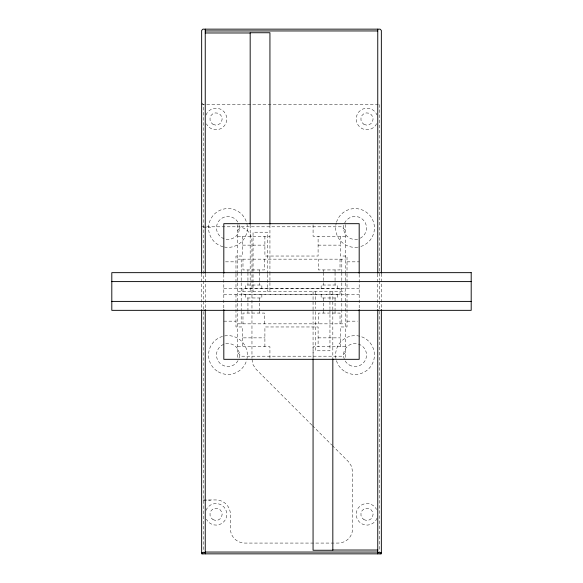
<?xml version="1.0" encoding="UTF-8"?>
<svg xmlns="http://www.w3.org/2000/svg" width="583" height="583" viewBox="0 0 583 583"><rect width="100%" height="100%" fill="white"/><g stroke="black" fill="none" stroke-linecap="round" stroke-linejoin="round"><path stroke-width="0.44" stroke-dasharray="2.92 2.19" d="M235.977 273.478L235.977 256.032L242.623 256.032L242.637 236.261M264.893 346.739L264.908 326.968L318.092 326.968L318.107 346.739M264.893 236.261L264.908 256.032L318.092 256.032L318.107 236.261M340.363 346.739L340.377 326.968L347.023 326.968L347.023 309.522M237.594 230.402L241.187 226.809L341.813 226.809L345.406 230.402M345.406 352.598L341.813 356.191L241.187 356.191L237.594 352.598M201.652 104.619L380.437 104.619M201.652 226.809L237.594 226.809A14.378 14.378 0 0 1 251.965 241.187L251.965 358.312M203.452 227.53L210.638 227.53M237.609 236.261L269.922 236.261M345.391 236.261L313.078 236.261L313.078 224.579M242.623 245.137L264.908 245.137M318.092 245.137L340.377 245.137L340.377 256.032L347.023 256.032L347.023 273.478M237.594 259.158L345.406 259.158M225.548 261.84L235.977 261.84M347.023 261.84L359.186 261.84M223.814 288.687L359.186 288.687M237.594 291.5L345.406 291.5M223.814 294.313L359.186 294.313M223.814 321.16L235.977 321.16M347.023 321.16L357.452 321.16M237.594 323.842L345.406 323.842M235.977 309.522L235.977 326.968L242.623 326.968L242.623 337.863L264.908 337.863M318.092 337.863L340.377 337.863M237.609 346.739L269.922 346.739L269.922 358.421M345.391 346.739L313.078 346.739L313.078 357.517M203.452 499.944L216.031 499.944A14.378 14.378 0 0 1 230.402 514.315L230.402 528.694A14.378 14.378 0 0 0 244.78 543.072L338.22 543.072A14.378 14.378 0 0 0 352.598 528.694L352.598 471.756L351.498 466.254L348.386 461.59L332.376 445.58M203.452 500.659L210.638 500.659M201.652 102.827L203.452 104.619L203.452 552.05M311.883 425.094L256.177 369.382L253.058 364.718L251.965 359.223M312.524 425.736L331.734 444.946M340.363 236.261L340.377 245.137M242.623 337.863L242.637 346.739M381.348 273.762L381.348 309.23M379.548 104.619L379.548 280.139M379.548 281.05L379.548 300.143M379.548 301.054L379.548 552.05M377.755 274.025L377.755 308.793M359.186 274.367L359.186 308.633M347.023 274.17L347.023 288.687M347.023 294.313L347.023 308.83M345.391 224.579L345.406 271.736M345.406 272.633L345.391 358.421M341.813 259.158L341.813 271.736M341.813 272.633L341.813 308.567M341.813 309.471L341.813 323.842M340.02 259.158L340.02 269.936L318.456 269.936L318.456 259.158M340.02 323.842L340.02 313.064L318.456 313.064L318.456 323.842M337.324 288.621L337.324 285.029L321.146 285.029L321.146 288.621M337.324 294.379L337.324 297.971L321.146 297.971L321.146 294.379M335.057 269.936L335.057 271.714M335.057 272.604L335.057 285.029M335.057 297.971L335.057 310.396M335.057 311.286L335.057 313.064M332.827 291.5L332.827 310.615M332.827 311.475L332.827 357.955M329.956 291.5L329.956 308.567M329.956 309.471L329.956 350.798L315.578 350.798L315.578 309.471M323.412 269.936L323.412 271.714M323.412 272.604L323.412 285.029M323.412 297.971L323.412 310.396M323.412 311.286L323.412 313.064M315.578 291.5L315.578 308.567M313.064 291.5L313.064 310.615M313.064 311.475L313.064 357.955M269.936 225.045L269.936 271.525M269.936 272.385L269.936 291.5M267.422 273.529L267.422 232.202L253.044 232.202L253.044 273.529M267.422 274.433L267.422 291.5M264.544 259.158L264.544 269.936L242.98 269.936L242.98 259.158M264.544 323.842L264.544 313.064L242.98 313.064L242.98 323.842M261.854 288.621L261.854 285.029L245.676 285.029L245.676 288.621M261.854 294.379L261.854 297.971L245.676 297.971L245.676 294.379M259.588 269.936L259.588 271.714M259.588 272.604L259.588 285.029M259.588 297.971L259.588 310.396M259.588 311.286L259.588 313.064M253.044 274.433L253.044 291.5M250.173 225.045L250.173 271.525M250.173 272.385L250.173 291.5M247.943 269.936L247.943 271.714M247.943 272.604L247.943 285.029M247.943 297.971L247.943 310.396M247.943 311.286L247.943 313.064M241.187 259.158L241.187 271.736M241.187 272.633L241.187 310.367M241.187 311.264L241.187 323.842M237.609 224.579L237.594 271.736M237.594 272.633L237.609 358.421M235.977 274.17L235.977 288.687M235.977 294.313L235.977 308.83M223.814 274.367L223.814 308.633M205.245 274.025L205.245 308.793M201.652 273.762L201.652 309.325M238.95 224.542A11.5 11.5 0 0 1 225.708 239.241A11.5 11.5 0 0 1 219.164 220.578A11.5 11.5 0 0 1 238.68 223.792M357.612 239.176A11.5 11.5 0 0 1 343.883 225.14A11.5 11.5 0 0 1 362.648 219.354A11.5 11.5 0 0 1 359.208 238.68M237.995 360.666A11.5 11.5 0 0 1 218.326 361.292A11.5 11.5 0 0 1 226.904 343.576A11.5 11.5 0 0 1 238.607 359.398M377.012 518.236A10.778 10.778 0 0 1 360.753 523.126A10.778 10.778 0 0 1 359.922 506.161A10.778 10.778 0 0 1 376.582 509.44M205.988 510.402A10.778 10.778 0 0 1 222.247 505.512A10.778 10.778 0 0 1 223.078 522.477A10.778 10.778 0 0 1 206.418 519.198M376.669 123.698A10.778 10.778 0 0 1 360.068 127.276A10.778 10.778 0 0 1 360.593 110.304A10.778 10.778 0 0 1 376.946 114.902M205.988 115.077A10.778 10.778 0 0 1 222.247 110.187A10.778 10.778 0 0 1 223.078 127.152A10.778 10.778 0 0 1 206.418 123.88M336.515 222.159A19.407 19.407 0 0 1 357.751 208.758A19.407 19.407 0 0 1 374.432 227.53A19.407 19.407 0 0 1 358.618 247.039M357.722 247.192A19.407 19.407 0 0 1 336.282 222.968M222.968 246.718A19.407 19.407 0 0 1 214.034 214.464A19.407 19.407 0 0 1 246.551 222.378A19.407 19.407 0 0 1 223.792 246.922M340.02 288.621L242.98 288.621L242.98 294.379L340.02 294.379L340.02 288.621M349.283 364.987A11.5 11.5 0 0 0 366.532 355.032A11.5 11.5 0 0 0 349.283 345.07A11.5 11.5 0 0 0 349.283 364.987M212.977 124.288A6.107 6.107 0 0 0 222.138 118.998A6.107 6.107 0 0 0 212.977 113.707A6.107 6.107 0 0 0 212.977 124.288M363.916 124.288A6.107 6.107 0 0 0 373.084 118.998A6.107 6.107 0 0 0 363.916 113.707A6.107 6.107 0 0 0 363.916 124.288M363.916 519.606A6.107 6.107 0 0 0 373.084 514.315A6.107 6.107 0 0 0 363.916 509.025A6.107 6.107 0 0 0 363.916 519.606M212.977 519.606A6.107 6.107 0 0 0 222.138 514.315A6.107 6.107 0 0 0 212.977 509.025A6.107 6.107 0 0 0 212.977 519.606M345.325 371.837A19.407 19.407 0 0 0 374.439 355.032A19.407 19.407 0 0 0 345.325 338.227A19.407 19.407 0 0 0 345.325 371.837M218.268 371.837A19.407 19.407 0 0 0 247.374 355.032A19.407 19.407 0 0 0 218.268 338.227A19.407 19.407 0 0 0 218.268 371.837"/><path stroke-width="0.87" d="M380.072 553.85L381.348 552.582L377.755 552.582M205.245 30.95L377.755 30.95M205.245 32.976L250.173 32.976M111.805 281.596L471.195 281.596M111.805 301.404L471.195 301.404M332.827 550.024L377.755 550.024M205.245 552.05L377.755 552.05M205.245 552.582L201.652 552.582L202.928 553.85M381.348 273.303L381.348 30.418L380.072 29.15L202.928 29.15L201.652 30.418L201.652 273.303M381.348 309.493L381.348 553.85L201.652 553.85L201.652 309.697M377.755 29.15L377.755 273.296M377.755 309.529L377.755 553.85M359.186 273.478L359.186 223.683L223.814 223.683L223.814 273.478M359.186 309.522L359.186 359.317L223.814 359.317L223.814 309.522M332.827 358.683L332.827 550.257L313.064 550.257L313.064 358.683M269.936 224.317L269.936 32.743L250.173 32.743L250.173 224.317M205.245 29.15L205.245 273.296M205.245 309.529L205.245 553.85M471.195 272.655L111.805 272.655L111.805 310.345L471.195 310.345L471.195 272.655"/></g></svg>
